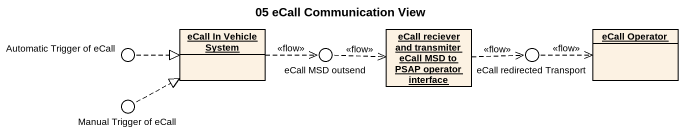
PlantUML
@startuml
title 05 eCall Communication View
allowmixing
hide circle
hide empty members
() "Automatic Trigger of eCall" as Automatic_Trigger_of_eCall <<FDFHL>>
object "eCall In Vehicle System" as eCall_In_Vehicle_System
() "eCall MSD outsend" as eCall_MSD_outsend <<FDFHL>>
object "eCall reciever and transmiter eCall MSD to PSAP operator interface" as eCall_reciever_and
() "eCall redirected Transport" as eCall_redirected_Transport <<FDFHL>>
object "eCall Operator" as eCall_Operator
() "Manual Trigger of eCall" as Manual_Trigger_of_eCall <<FDFHL>>
Automatic_Trigger_of_eCall .right.|> eCall_In_Vehicle_System
eCall_In_Vehicle_System .right.> eCall_MSD_outsend : <<flow>>
eCall_MSD_outsend .right.> eCall_reciever_and : <<flow>>
eCall_reciever_and .right.> eCall_redirected_Transport : <<flow>>
eCall_redirected_Transport .right.> eCall_Operator : <<flow>>
Manual_Trigger_of_eCall .right.|> eCall_In_Vehicle_System
@enduml
